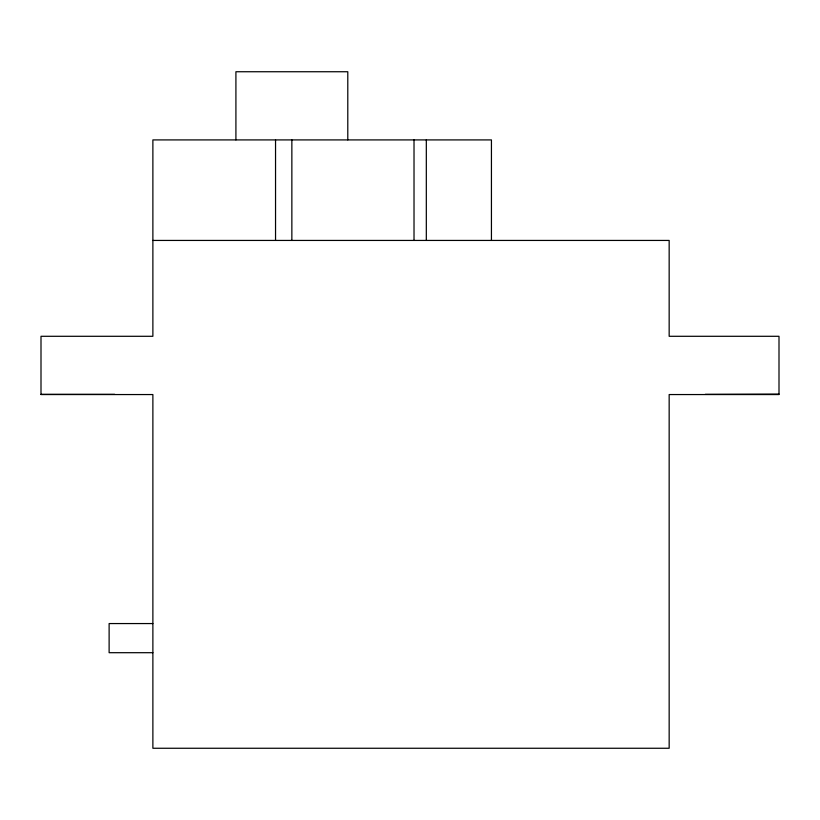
<?xml version="1.0" encoding="UTF-8"?>
<svg xmlns="http://www.w3.org/2000/svg" width="820" height="820" viewBox="0 0 820 820"><rect width="100%" height="100%" fill="white"/><g stroke="black" fill="none" stroke-linecap="round" stroke-linejoin="round"><path stroke-width="1.23" d="M779 394.092L705.292 394.328M152.879 240.434L669.161 240.434L669.161 336.292L779 336.292L779 394.553L669.161 394.553L669.161 748.26L152.879 748.26L152.879 394.553L41 394.553L41 336.292L152.879 336.292L152.879 139.912L491.436 139.912L491.436 240.434M41 394.328L114.708 394.328M152.879 623.559L109.121 623.559L109.121 652.699L152.879 652.699M426.318 139.912L426.318 240.434M414.018 139.912L414.018 240.434M347.793 139.912L347.793 71.74L235.914 71.74L235.914 139.912M291.858 139.912L291.858 240.434M275.54 139.912L275.54 240.434"/></g></svg>
